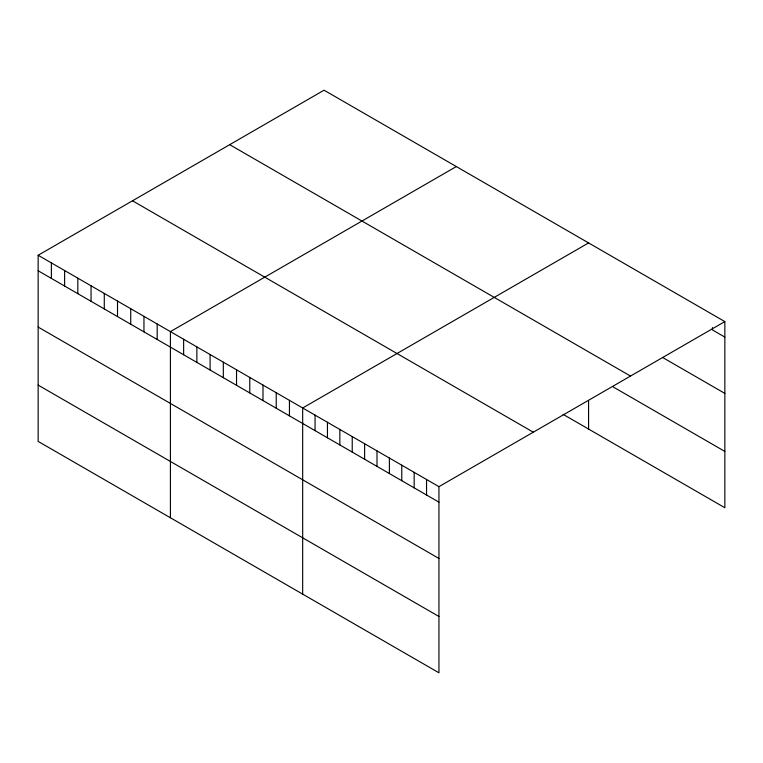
<?xml version="1.0" encoding="UTF-8"?>
<svg xmlns="http://www.w3.org/2000/svg" width="763" height="763" viewBox="0 0 763 763"><rect width="100%" height="100%" fill="white"/><g stroke="black" fill="none" stroke-linecap="round" stroke-linejoin="round"><path stroke-width="1.14" d="M38.15 255.262L438.944 486.66L438.944 672.804L38.15 441.405L38.15 255.262L324.056 90.196L724.85 321.595L724.85 507.738L563.142 414.376M456.322 166.563L170.416 331.628L170.416 517.762M588.578 242.92L302.673 407.986L302.673 594.129M438.944 486.66L724.85 321.595M724.85 337.093L712.461 329.94L712.461 327.556M662.913 357.647L724.85 393.403M229.711 144.674L630.505 376.064M613.357 387.051L724.85 451.419M132.495 200.793L533.289 432.192M38.15 270.76L438.944 502.159M38.15 327.079L438.944 558.468M38.15 385.096L438.944 616.485M588.578 400.899L588.578 429.064M426.555 479.507L426.555 495.006M414.166 472.354L414.166 487.853M401.777 465.201L401.777 480.7M389.388 458.058L389.388 473.546M376.998 450.904L376.998 466.403M364.619 443.751L364.619 459.25M352.229 436.598L352.229 452.097M339.84 429.445L339.84 444.943M327.451 422.292L327.451 437.79M315.062 415.139L315.062 430.637M289.444 400.356L289.444 415.845M276.225 392.716L276.225 408.215M262.997 385.077L262.997 400.575M249.768 377.447L249.768 392.945M236.54 369.807L236.54 385.305M223.321 362.167L223.321 377.666M210.092 354.537L210.092 370.036M196.864 346.898L196.864 362.396M183.635 339.258L183.635 354.757M157.188 323.989L157.188 339.487M143.959 316.359L143.959 331.848M130.731 308.719L130.731 324.218M117.512 301.08L117.512 316.578M104.283 293.45L104.283 308.948M91.055 285.81L91.055 301.309M77.826 278.171L77.826 293.669M64.607 270.541L64.607 286.039M51.379 262.901L51.379 278.4"/></g></svg>
